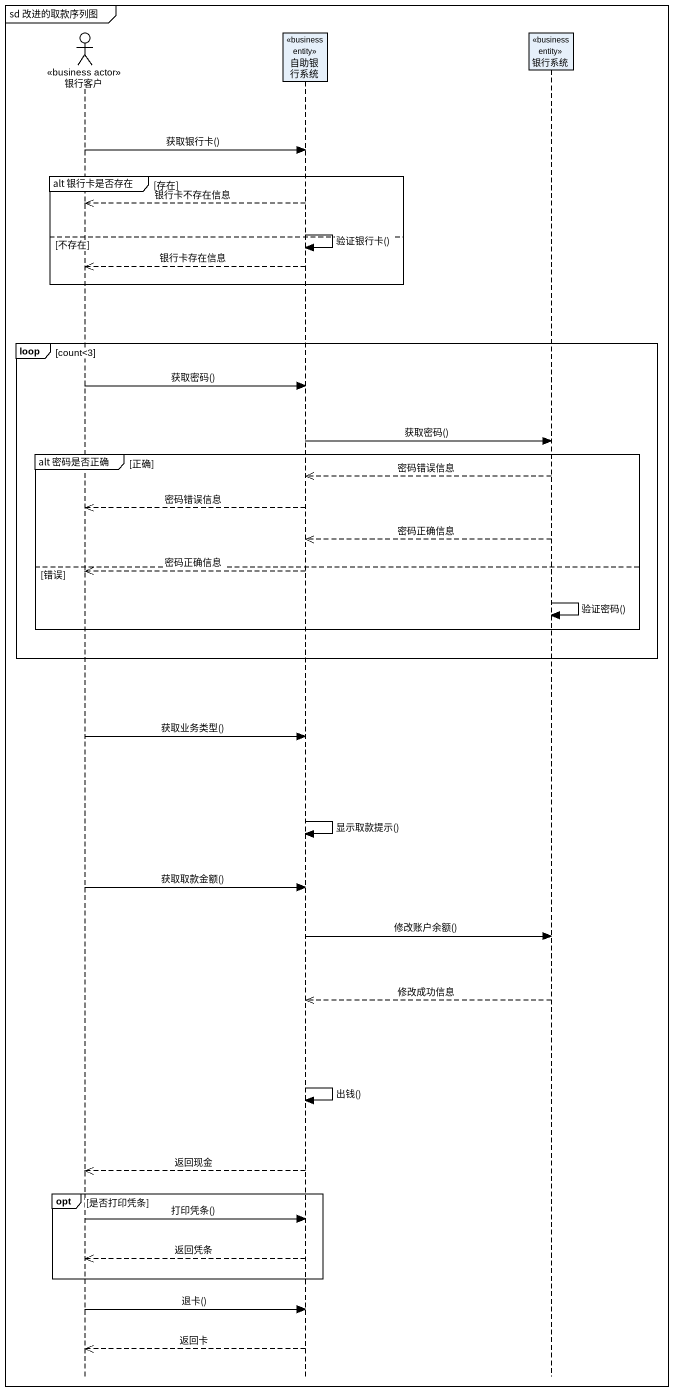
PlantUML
@startuml
mainframe sd 改进的取款序列图
hide footbox
actor 银行客户 <<business actor>>
participant 自助银行系统 <<business entity>>
participant 银行系统 <<business entity>>

银行客户 -> 自助银行系统 : 获取银行卡()
group alt 银行卡是否存在 [存在]
  自助银行系统 -->> 银行客户 : 银行卡不存在信息
  自助银行系统 -> 自助银行系统 : 验证银行卡()
else 不存在
  自助银行系统 -->> 银行客户 : 银行卡存在信息
end
loop count<3
  银行客户 -> 自助银行系统 : 获取密码()
  自助银行系统 -> 银行系统 : 获取密码()
  group alt 密码是否正确 [正确]
    银行系统 -->> 自助银行系统 : 密码错误信息
    自助银行系统 -->> 银行客户 : 密码错误信息
    银行系统 -->> 自助银行系统 : 密码正确信息
  else 错误
    自助银行系统 -->> 银行客户 : 密码正确信息
    银行系统 -> 银行系统 : 验证密码()
  end
end
银行客户 -> 自助银行系统 : 获取业务类型()
自助银行系统 -> 自助银行系统 : 显示取款提示()
银行客户 -> 自助银行系统 : 获取取款金额()
自助银行系统 -> 银行系统 : 修改账户余额()
银行系统 -->> 自助银行系统 : 修改成功信息
自助银行系统 -> 自助银行系统 : 出钱()
自助银行系统 -->> 银行客户 : 返回现金
opt 是否打印凭条
  银行客户 -> 自助银行系统 : 打印凭条()
  自助银行系统 -->> 银行客户 : 返回凭条
end
银行客户 -> 自助银行系统 : 退卡()
自助银行系统 -->> 银行客户 : 返回卡
@enduml
